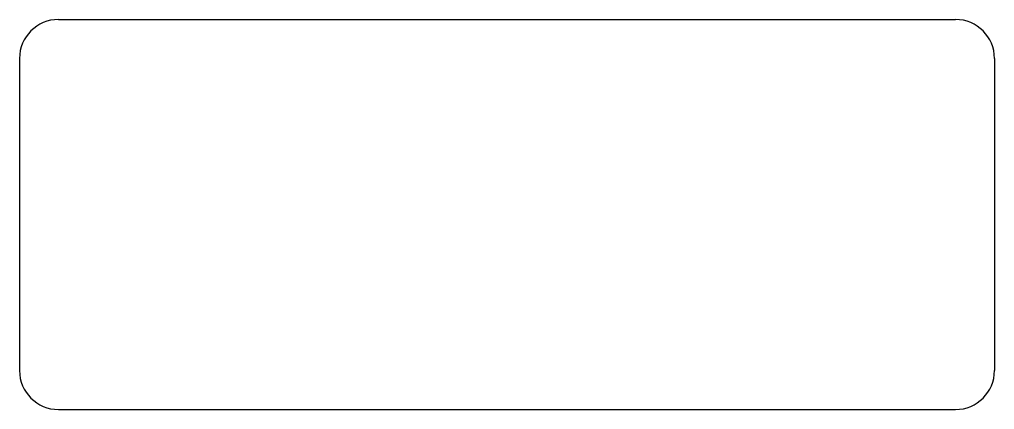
# Model space of a CAD drawing. Extents: x -2.5 to 2.5, y -1 to 1.
import ezdxf

# ---------------------------------------------------------------- set-up
doc = ezdxf.new("R2010")
doc.units = 0
doc.layers.add('VISIBLE', color=7, linetype='CONTINUOUS')

msp = doc.modelspace()

# ---------------------------------------------------------------- linework, layer by layer
at = {"layer": 'VISIBLE'}
for p, q in [((-2.3, 1), (2.3, 1)), ((-2.5, 0.8), (-2.5, -0.8)), ((2.5, 0.8), (2.5, -0.8)), ((-2.3, -1), (2.3, -1))]:
    msp.add_line(p, q, dxfattribs=at)
for centre, start, end in [((-2.3, 0.8), 90, 180), ((2.3, 0.8), 0, 90), ((-2.3, -0.8), 180, 270), ((2.3, -0.8), 270, 0)]:
    msp.add_arc(centre, 0.2, start, end, dxfattribs=at)

doc.saveas('drawing.dxf')
